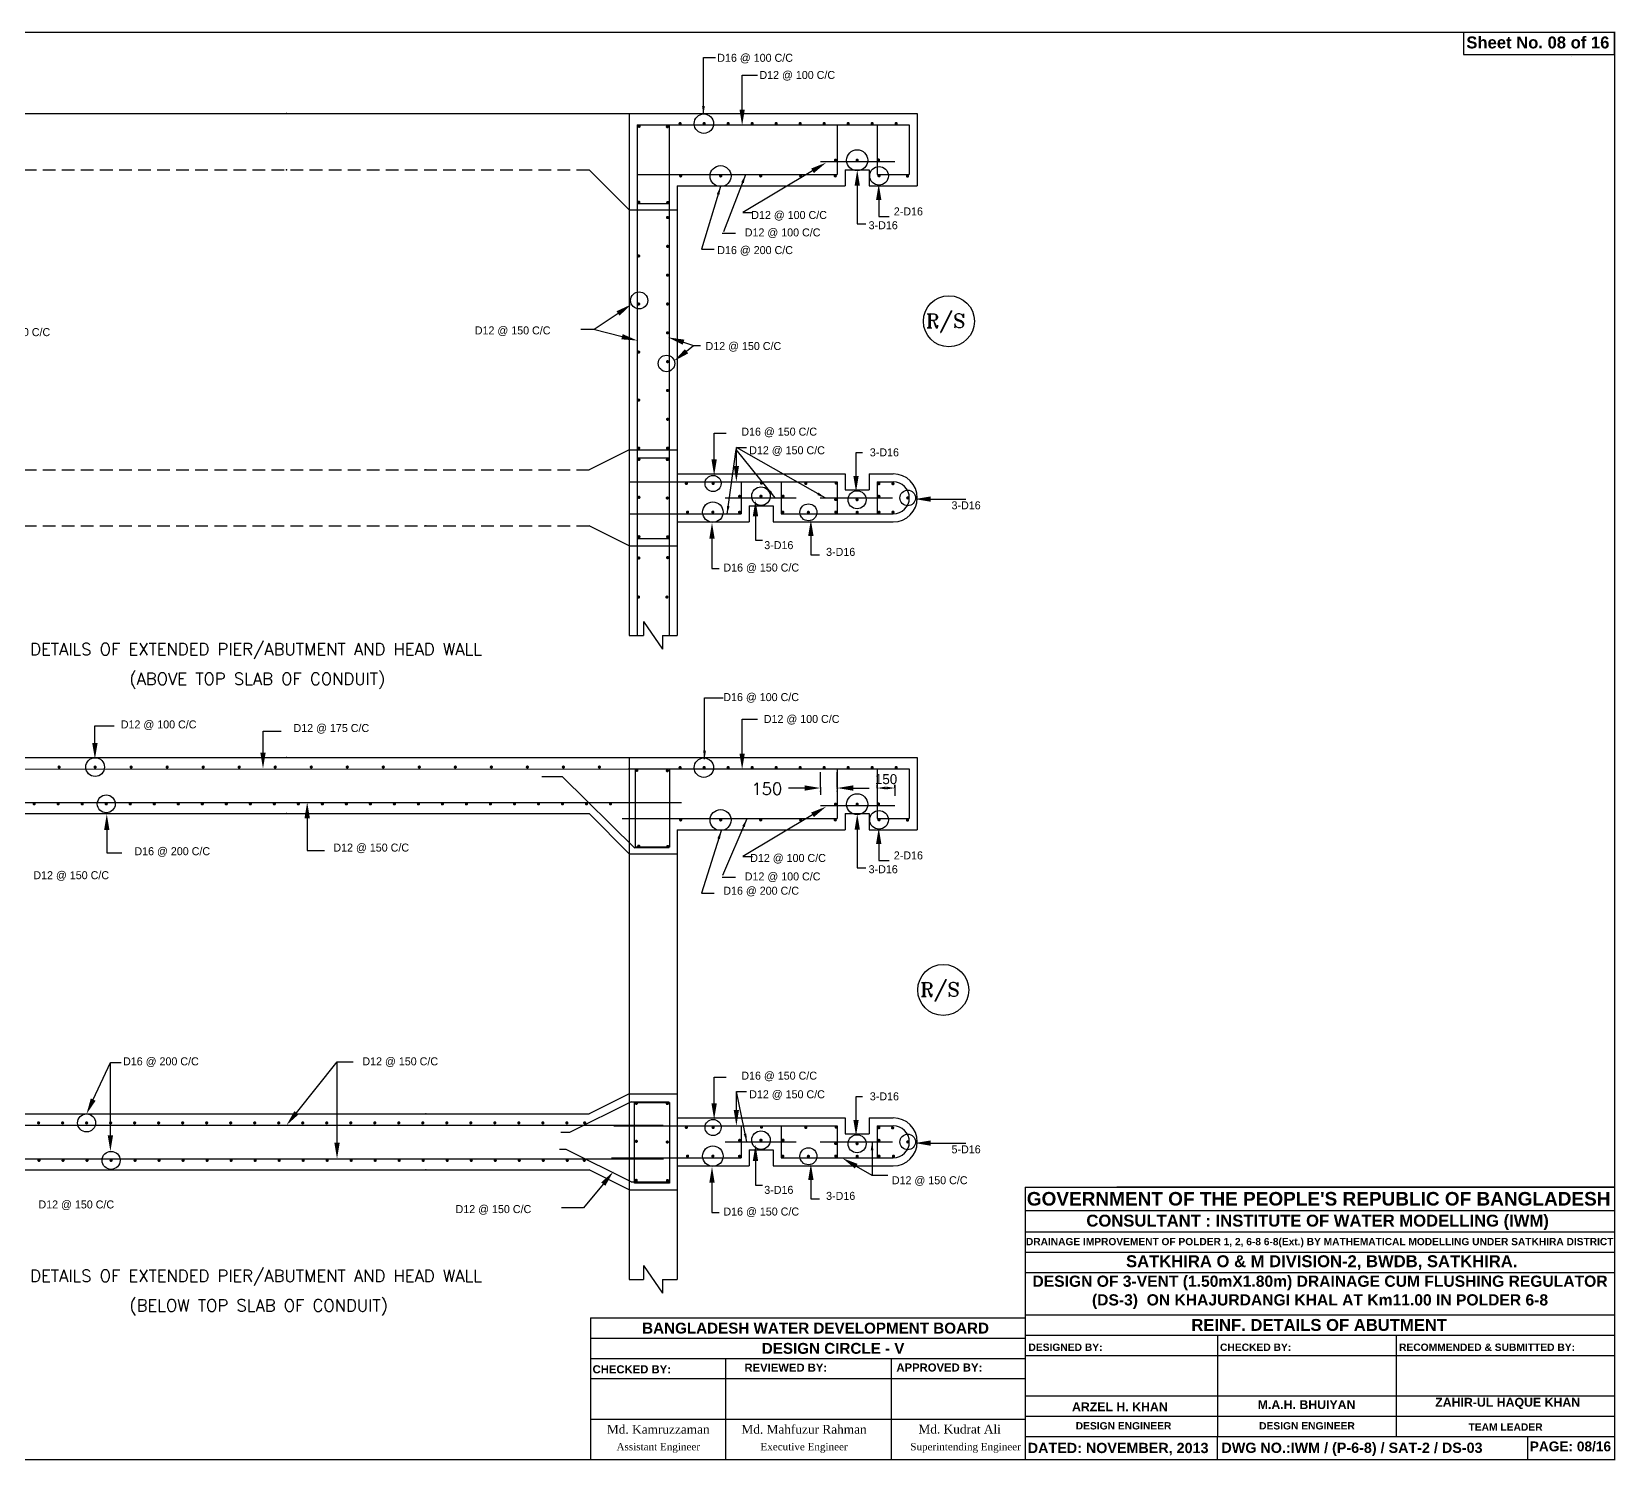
# Model space of a CAD drawing. Extents: x -377620 to 406987, y -326460 to -226264.
# Drawn here: x 161290 to 208774, y -272226 to -229398 of the extents above; entities that cross this region are included whole.
import ezdxf
from ezdxf.enums import TextEntityAlignment as Align

# ---------------------------------------------------------------- set-up
doc = ezdxf.new("R2010")
doc.units = 0
doc.header["$LTSCALE"] = 300
doc.header["$MEASUREMENT"] = 0
doc.linetypes.add('DASHED2', pattern=[9.525, 6.35, -3.175])
doc.layers.get('DEFPOINTS').update_dxf_attribs({"linetype": 'CONTINUOUS'})
doc.layers.add('Left Bank Profile', color=7, linetype='CONTINUOUS', lineweight=25)
doc.layers.add('LINE', color=7, linetype='CONTINUOUS')
doc.styles.add('BIG', font='ROMANT.SHX')
doc.dimstyles.new('3', dxfattribs={"dimtxt": 225, "dimasz": 350, "dimexe": 100, "dimexo": 25, "dimgap": 9, "dimtad": 0, "dimdec": 0, "dimzin": 0, "dimdsep": 46, "dimtxsty": 'Standard', "dimcen": 0, "dimclrd": 5, "dimclre": 6, "dimclrt": 256, "dimadec": 0, "dimazin": 0, "dimtfac": 1, "dimtdec": 0, "dimtofl": 0, "dimtmove": 2, "dimatfit": 3, "dimfxl": 1, "dimtolj": 1, "dimtzin": 0, "dimarcsym": 0})

# ---------------------------------------------------------------- blocks, each defined once
blk = doc.blocks.new('*D239')
at = {"layer": 'DEFPOINTS', "color": 0}
for p in [(186645, -252099), (187170, -252072), (187170, -252095)]:
    blk.add_point(p, dxfattribs=at)
at = {"layer": 'LINE', "color": 7, "lineweight": -2}
for p, q in [((186645, -252074), (186645, -251972)), ((186895, -252072), (186920, -252072)), ((187170, -252070), (187170, -251972))]:
    blk.add_line(p, q, dxfattribs=at)
at = {"layer": 'LINE', "color": 7}
for points in [[(186895, -252030), (186895, -252113), (186645, -252072)], [(186920, -252030), (186920, -252113), (187170, -252072)]]:
    blk.add_solid(points, dxfattribs=at)
at = {"layer": 'LINE', "color": 7, "insert": (186908, -251808), "char_height": 300, "attachment_point": 5}
blk.add_mtext('\\A1;150', dxfattribs=at)

msp = doc.modelspace()

# ---------------------------------------------------------------- linework, layer by layer
at = {"layer": 'LINE', "color": 7}
for p, q in [((182592.6924, -231731.4374), (182592.6924, -230704.2496)), ((182592.6924, -230704.2496), (183055.0424, -230704.2496)), ((158751.8748, -231854.336), (179177.4268, -231854.336)), ((179177.4268, -231854.336), (187845.2721, -231854.336)), ((179205.2721, -231854.336), (179205.2721, -247500.2118)), ((179445.2721, -232190.336), (179445.2721, -247500.2118)), ((179445.2721, -232190.336), (187605.2721, -232190.336)), ((180405.2721, -232190.336), (180405.2721, -247500.2118)), ((185445.2721, -232190.336), (185445.2721, -233678.336)), ((186645.2721, -232190.336), (186645.2721, -233678.336)), ((187605.2721, -232190.336), (187605.2721, -233678.336)), ((187845.2721, -231854.336), (187845.2721, -234014.336)), ((179205.2721, -234734.336), (178005.2721, -233534.336)), ((184702.8697, -233568.0905), (182612.7176, -234820.9078)), ((184945.4039, -233294.336), (187169.8603, -233294.336)), ((185685.2721, -233534.336), (185685.2721, -234014.336)), ((185685.2721, -233534.336), (186405.2721, -233534.336)), ((186405.2721, -233534.336), (186405.2721, -234014.336)), ((179445.2721, -233678.336), (185445.2721, -233678.336)), ((180645.2721, -234014.336), (185685.2721, -234014.336)), ((180645.2721, -234014.336), (180645.2721, -247500.2118)), ((186043.8389, -234015.5443), (186043.8389, -235154.1502)), ((186405.2721, -234014.336), (187845.2721, -234014.336)), ((186645.2721, -233678.336), (187605.2721, -233678.336)), ((179445.2721, -234553.2535), (180405.2721, -234553.2535)), ((186687.1744, -234443.9988), (186687.1744, -234939.923)), ((179205.2721, -234734.336), (180645.2721, -234734.336)), ((182612.7176, -234820.9078), (182898.6444, -234820.9078)), ((186687.1744, -234939.923), (186996.9284, -234939.923)), ((181993.2095, -235439.7867), (182398.2725, -235439.7867)), ((186043.8389, -235154.1502), (186305.9387, -235154.1502)), ((181373.7013, -235915.8473), (181754.937, -235915.8473)), ((178870.7575, -237845.0476), (178159.6864, -238328.6894)), ((178159.6864, -238328.6894), (177758.9326, -238328.6894)), ((178990.5465, -238542.0808), (178136.1128, -238328.6894)), ((180835.6759, -238706.3297), (181136.6857, -238803.1275)), ((180925.4902, -238978.4821), (181136.6857, -238803.1275)), ((181136.6857, -238803.1275), (181348.8496, -238803.1275)), ((181752.7675, -242221.479), (181752.7675, -241434.9841)), ((181752.7675, -241434.9841), (182118.061, -241434.9841)), ((179205.2721, -241934.336), (178005.2721, -242534.336)), ((179205.2721, -241934.336), (180645.2721, -241934.336)), ((182418.8906, -242414.6732), (182418.8906, -241864.3045)), ((182418.8906, -241864.3045), (182719.7205, -241864.3045)), ((186007.3602, -242715.1974), (186007.3602, -242014.5665)), ((186007.3602, -242014.5665), (186200.751, -242014.5665)), ((179445.2721, -242171.5288), (180405.2721, -242171.5288)), ((179205.2721, -242894.336), (185445.2721, -242894.336)), ((180645.2721, -242654.336), (185685.2721, -242654.336)), ((182565.2721, -242894.336), (182565.2721, -243854.336)), ((183765.2721, -242894.336), (183765.2721, -243854.336)), ((185445.2721, -242894.336), (185445.2721, -243854.336)), ((185685.2721, -242654.336), (185685.2721, -243134.336)), ((186405.2721, -242654.336), (187125.2721, -242654.336)), ((186405.2721, -242654.336), (186405.2721, -243134.336)), ((186645.2721, -242894.336), (187125.2721, -242894.336)), ((186645.2721, -242894.336), (186645.2721, -243854.336)), ((182084.9106, -243374.336), (184213.9235, -243374.336)), ((184935.0408, -243374.336), (187098.3924, -243374.336)), ((185685.2721, -243134.336), (186405.2721, -243134.336)), ((188249.3634, -243409.8576), (189295.0003, -243409.8576)), ((179205.2721, -243854.336), (182565.2721, -243854.336)), ((182805.2721, -243614.336), (183525.2721, -243614.336)), ((182805.2721, -243614.336), (182805.2721, -244094.336)), ((182992.0943, -243923.5079), (182992.0943, -244645.6047)), ((183525.2721, -243614.336), (183525.2721, -244094.336)), ((183765.2721, -243854.336), (187125.2721, -243854.336)), ((179205.2721, -244814.336), (178005.2721, -244214.336)), ((180645.2721, -244094.336), (182805.2721, -244094.336)), ((183525.2721, -244094.336), (187125.2721, -244094.336)), ((184653.6263, -244512.372), (184653.6263, -245084.2068)), ((179205.2721, -244814.336), (180645.2721, -244814.336)), ((179445.2721, -244587.1287), (180405.2721, -244587.1287)), ((181688.3039, -244598.2361), (181688.3039, -245492.0611)), ((182992.0943, -244645.6047), (183206.9728, -244645.6047)), ((184653.6263, -245084.2068), (184911.4804, -245084.2068)), ((181688.3039, -245492.0611), (181903.1825, -245492.0611)), ((179632.2637, -247082.055), (179632.2637, -247500.2118)), ((179632.2637, -247082.055), (180201.0757, -247908.5772)), ((179205.2721, -247500.2118), (179632.2637, -247500.2118)), ((180201.0757, -247500.2118), (180201.0757, -247908.5772)), ((180201.0757, -247500.2118), (180645.2721, -247500.2118)), ((163186.1957, -250724.83), (163186.1957, -250204.3124)), ((163186.1957, -250204.3124), (163767.7319, -250204.3124)), ((182592.6924, -250010.2595), (183055.0424, -250010.2595)), ((182592.6924, -251037.4474), (182592.6924, -250010.2595)), ((168226.1777, -251015.3029), (168226.1777, -250365.6862)), ((168226.1777, -250365.6862), (168775.4064, -250365.6862)), ((158751.8748, -251160.3459), (179177.4268, -251160.3459)), ((179177.4268, -251160.3459), (187845.2721, -251160.3459)), ((179205.2721, -251160.3459), (179205.2721, -266806.2218)), ((187845.2721, -251160.3459), (187845.2721, -253320.3459)), ((157800.7739, -251502.1876), (179177.4268, -251496.3459)), ((179177.4268, -251496.3459), (179445.2721, -251496.3459)), ((179445.2721, -251496.3459), (187605.2721, -251496.3459)), ((184945.4039, -252046.0186), (184945.4039, -251591.7067)), ((185445.2721, -251496.3459), (185445.2721, -252984.3459)), ((185445.2721, -252046.0186), (185445.2721, -251591.7067)), ((186645.2721, -251496.3459), (186645.2721, -252984.3459)), ((187605.2721, -251496.3459), (187605.2721, -252984.3459)), ((177210.5783, -251739.5646), (176581.9563, -251739.5646)), ((179374.9777, -253870.6403), (177210.5783, -251739.5646)), ((184465.4039, -252071.7067), (183985.4039, -252071.7067)), ((184945.4039, -252046.0186), (184945.4039, -252274.9353)), ((185925.2721, -252071.7067), (186405.2721, -252071.7067)), ((187169.8603, -251975.2848), (187169.8603, -252300.879)), ((157030.1697, -252504.3459), (180777.7739, -252504.3459)), ((184945.4039, -252600.3459), (187169.8603, -252600.3459)), ((159909.2721, -252840.3459), (178005.2721, -252840.3459)), ((169550.7881, -252975.8204), (169550.7881, -253948.1846)), ((179205.2721, -254040.3459), (178005.2721, -252840.3459)), ((178990.7739, -252984.3459), (185445.2721, -252984.3459)), ((184702.8697, -252874.1004), (182612.7176, -254126.9177)), ((185685.2721, -252840.3459), (186405.2721, -252840.3459)), ((185685.2721, -252840.3459), (185685.2721, -253320.3459)), ((186405.2721, -252840.3459), (186405.2721, -253320.3459)), ((186645.2721, -252984.3459), (187605.2721, -252984.3459)), ((163541.579, -253330.8428), (163541.579, -254012.7341)), ((180645.2721, -253320.3459), (180645.2721, -266806.2218)), ((180645.2721, -253320.3459), (185685.2721, -253320.3459)), ((186043.8389, -253321.5542), (186043.8389, -254460.1602)), ((186405.2721, -253320.3459), (187845.2721, -253320.3459)), ((163541.579, -254012.7341), (163993.8851, -254012.7341)), ((169550.7881, -253948.1846), (170067.7095, -253948.1846)), ((179363.6008, -253859.2634), (180405.2721, -253859.2634)), ((186687.1744, -253750.0087), (186687.1744, -254245.9329)), ((179205.2721, -254040.3459), (180645.2721, -254040.3459)), ((182612.7176, -254126.9177), (182898.6444, -254126.9177)), ((186043.8389, -254460.1602), (186305.9387, -254460.1602)), ((186687.1744, -254245.9329), (186996.9284, -254245.9329)), ((181993.2095, -254745.7966), (182398.2725, -254745.7966)), ((181373.7013, -255221.8573), (181754.937, -255221.8573)), ((163134.8012, -261412.4524), (163650.782, -260301.5546)), ((163650.782, -262481.0723), (163650.782, -260301.5546)), ((163650.782, -260301.5546), (163972.7251, -260301.5546)), ((169228.2613, -261807.1679), (170445.9887, -260278.4807)), ((170445.9887, -262708.3117), (170445.9887, -260278.4807)), ((170445.9887, -260278.4807), (170835.2555, -260278.4807)), ((170445.9887, -260278.4807), (170925.9887, -260278.4807)), ((181752.7675, -261527.489), (181752.7675, -260740.994)), ((181752.7675, -260740.994), (182118.061, -260740.994)), ((179261.9284, -261480.3459), (177418.3876, -262402.1163)), ((179205.2721, -261240.3459), (178005.2721, -261840.3459)), ((179205.2721, -261240.3459), (180645.2721, -261240.3459)), ((179261.9284, -261480.3459), (180405.2721, -261480.3459)), ((182418.8906, -261720.6831), (182418.8906, -261170.3144)), ((182418.8906, -261170.3144), (182719.7205, -261170.3144)), ((186007.3602, -262021.2074), (186007.3602, -261320.5764)), ((186007.3602, -261320.5764), (186200.751, -261320.5764)), ((159909.2721, -261840.3459), (178005.2721, -261840.3459)), ((180645.2721, -261960.3459), (185685.2721, -261960.3459)), ((185685.2721, -261960.3459), (185685.2721, -262440.3459)), ((186405.2721, -261960.3459), (186405.2721, -262440.3459)), ((186405.2721, -261960.3459), (187125.2721, -261960.3459)), ((157185.0379, -262176.3459), (180226.628, -262176.3459)), ((177418.3876, -262402.1163), (177157.4851, -262402.1163)), ((178741.4795, -262200.3459), (185445.2721, -262200.3459)), ((182565.2721, -262200.3459), (182565.2721, -263160.3459)), ((183765.2721, -262200.3459), (183765.2721, -263160.3459)), ((185445.2721, -262200.3459), (185445.2721, -263160.3459)), ((185685.2721, -262440.3459), (186405.2721, -262440.3459)), ((186645.2721, -262200.3459), (186645.2721, -263160.3459)), ((186645.2721, -262200.3459), (187125.2721, -262200.3459)), ((177315.1478, -262906.9556), (177115.599, -262906.9556)), ((179261.9284, -263880.3459), (177315.1478, -262906.9556)), ((182084.9106, -262680.3459), (184213.9235, -262680.3459)), ((182805.2721, -262920.3459), (182805.2721, -263400.3459)), ((182805.2721, -262920.3459), (183525.2721, -262920.3459)), ((183525.2721, -262920.3459), (183525.2721, -263400.3459)), ((184935.0408, -262680.3459), (187098.3924, -262680.3459)), ((188249.3634, -262715.8676), (189295.0003, -262715.8676)), ((157197.2192, -263184.3459), (180232.8432, -263184.3459)), ((159909.2721, -263520.3459), (178005.2721, -263520.3459)), ((179205.2721, -264120.3459), (178005.2721, -263520.3459)), ((178671.5218, -263160.3459), (182565.2721, -263160.3459)), ((180645.2721, -263400.3459), (182805.2721, -263400.3459)), ((182992.1463, -263252.205), (182992.1463, -263974.3018)), ((183525.2721, -263400.3459), (187125.2721, -263400.3459)), ((183765.2721, -263160.3459), (187125.2721, -263160.3459)), ((186013.4455, -263408.9564), (186480.0928, -263681.8383)), ((178428.6417, -263945.9294), (177835.0697, -264659.5395)), ((179261.9284, -263880.3459), (180405.2721, -263880.3459)), ((181688.3039, -263904.246), (181688.3039, -264798.0711)), ((182992.1463, -263974.3018), (183207.0248, -263974.3018)), ((184653.6263, -263818.3819), (184653.6263, -264390.2167)), ((186480.0928, -263681.8383), (186960.0928, -263681.8383)), ((186480.0928, -263681.8383), (186931.3376, -263681.8383)), ((179205.2721, -264120.3459), (180645.2721, -264120.3459)), ((184653.6263, -264390.2167), (184911.4804, -264390.2167)), ((208752.2, -264037.8736), (208752.2, -272204.82)), ((177835.0697, -264659.5395), (177174.0219, -264659.5395)), ((181688.3039, -264798.0711), (181903.1825, -264798.0711)), ((179205.2721, -266806.2218), (179632.2637, -266806.2218)), ((179632.2637, -266388.0649), (180201.0757, -267214.5872)), ((179632.2637, -266388.0649), (179632.2637, -266806.2218)), ((180201.0757, -266806.2218), (180645.2721, -266806.2218)), ((180201.0757, -266806.2218), (180201.0757, -267214.5872)), ((177959.2285, -272204.82), (208752.2, -272204.82))]:
    msp.add_line(p, q, dxfattribs=at)
at = {"layer": 'LINE', "color": 7, "linetype": 'DASHED2', "ltscale": 0.2}
for p, q in [((159909.2721, -233534.336), (178005.2721, -233534.336)), ((159909.2721, -242534.336), (178005.2721, -242534.336)), ((159909.2721, -244214.336), (178005.2721, -244214.336))]:
    msp.add_line(p, q, dxfattribs=at)
at = {"layer": 'LINE', "color": 7, "lineweight": 40, "const_width": 42.8247}
msp.add_lwpolyline([(148247, -272204.82), (208752.2, -272204.82), (208752.2, -229419), (148247, -229419)], close=True, dxfattribs=at)
at = {"layer": 'LINE'}
msp.add_lwpolyline([(208752.2, -229419), (204218.2, -229419), (204218.2, -230084), (208752.2, -230084)], close=True, dxfattribs=at)
at = {"layer": 'LINE', "color": 7, "const_width": 48}
for points in [[(179479.9462, -232234.9249, 1), (179527.9462, -232234.9249, 1)], [(180707.4015, -232152.0937, 1), (180755.4015, -232152.0937, 1)], [(181427.4015, -232152.0937, 1), (181475.4015, -232152.0937, 1)], [(182147.4015, -232152.0937, 1), (182195.4015, -232152.0937, 1)], [(182867.4015, -232152.0937, 1), (182915.4015, -232152.0937, 1)], [(183587.4015, -232152.0937, 1), (183635.4015, -232152.0937, 1)], [(184307.4015, -232152.0937, 1), (184355.4015, -232152.0937, 1)], [(185027.4015, -232152.0937, 1), (185075.4015, -232152.0937, 1)], [(185747.4015, -232152.0937, 1), (185795.4015, -232152.0937, 1)], [(186467.4015, -232152.0937, 1), (186515.4015, -232152.0937, 1)], [(187187.4015, -232152.0937, 1), (187235.4015, -232152.0937, 1)], [(180325.9106, -232246.3451, 1), (180373.9106, -232246.3451, 1)], [(185368.7454, -233251.6035, 1), (185416.7454, -233251.6035, 1)], [(186016.8696, -233251.6035, 1), (186064.8696, -233251.6035, 1)], [(186656.7899, -233243.4078, 1), (186704.7899, -233243.4078, 1)], [(180725.1548, -233721.6513, 1), (180773.1548, -233721.6513, 1)], [(181925.1548, -233721.6513, 1), (181973.1548, -233721.6513, 1)], [(183125.1548, -233721.6513, 1), (183173.1548, -233721.6513, 1)], [(184325.1548, -233721.6513, 1), (184373.1548, -233721.6513, 1)], [(185360.6611, -233721.6513, 1), (185408.6611, -233721.6513, 1)], [(186673.1982, -233718.7627, 1), (186721.1982, -233718.7627, 1)], [(187526.425, -233726.9584, 1), (187574.425, -233726.9584, 1)], [(179468.5142, -234507.5721, 1), (179516.5142, -234507.5721, 1)], [(180337.3426, -234518.9925, 1), (180385.3426, -234518.9925, 1)], [(180332.2919, -234969.9229, 1), (180380.2919, -234969.9229, 1)], [(180332.2919, -235833.9229, 1), (180380.2919, -235833.9229, 1)], [(179467.2943, -236121.9229, 1), (179515.2943, -236121.9229, 1)], [(180332.2919, -236697.9229, 1), (180380.2919, -236697.9229, 1)], [(179467.2943, -237561.9229, 1), (179515.2943, -237561.9229, 1)], [(180332.2919, -237561.9229, 1), (180380.2919, -237561.9229, 1)], [(180332.2919, -238425.9229, 1), (180380.2919, -238425.9229, 1)], [(179467.2943, -239001.9229, 1), (179515.2943, -239001.9229, 1)], [(180332.2919, -239289.9229, 1), (180380.2919, -239289.9229, 1)], [(180332.2919, -240153.9229, 1), (180380.2919, -240153.9229, 1)], [(179467.2943, -240441.9229, 1), (179515.2943, -240441.9229, 1)], [(180332.2919, -241017.9229, 1), (180380.2919, -241017.9229, 1)], [(179467.2943, -241881.9229, 1), (179515.2943, -241881.9229, 1)], [(180332.2919, -241881.9229, 1), (180380.2919, -241881.9229, 1)], [(179475.0372, -242218.7236, 1), (179523.0372, -242218.7236, 1)], [(180325.0363, -242222.5432, 1), (180373.0363, -242222.5432, 1)], [(180896.0672, -242941.1267, 1), (180944.0672, -242941.1267, 1)], [(181697.1069, -242941.1267, 1), (181745.1069, -242941.1267, 1)], [(183150.8461, -242931.2473, 1), (183198.8461, -242931.2473, 1)], [(184476.023, -242941.1267, 1), (184524.023, -242941.1267, 1)], [(185385.8461, -242931.2473, 1), (185433.8461, -242931.2473, 1)], [(186667.9526, -242946.9673, 1), (186715.9526, -242946.9673, 1)], [(187091.0955, -242949.2832, 1), (187139.0955, -242949.2832, 1)], [(179475.0372, -243357.0576, 1), (179523.0372, -243357.0576, 1)], [(180325.0363, -243378.5547, 1), (180373.0363, -243378.5547, 1)], [(182491.7659, -243328.152, 1), (182539.7659, -243328.152, 1)], [(183132.3361, -243322.7288, 1), (183180.3361, -243322.7288, 1)], [(183794.6208, -243322.7288, 1), (183842.6208, -243322.7288, 1)], [(185373.7753, -243424.1324, 1), (185421.7753, -243424.1324, 1)], [(186013.6765, -243429.4595, 1), (186061.6765, -243429.4595, 1)], [(186669.5749, -243328.2447, 1), (186717.5749, -243328.2447, 1)], [(187534.0874, -243374.6786, 1), (187582.0874, -243374.6786, 1)], [(180931.5527, -243800.2414, 1), (180979.5527, -243800.2414, 1)], [(181690.9021, -243800.2414, 1), (181738.9021, -243800.2414, 1)], [(182490.5199, -243805.9882, 1), (182538.5199, -243805.9882, 1)], [(183787.0143, -243800.2574, 1), (183835.0143, -243800.2574, 1)], [(184554.5402, -243806.2947, 1), (184602.5402, -243806.2947, 1)], [(185376.4578, -243800.2574, 1), (185424.4578, -243800.2574, 1)], [(186017.0698, -243806.2947, 1), (186065.0698, -243806.2947, 1)], [(186672.874, -243802.3898, 1), (186720.874, -243802.3898, 1)], [(187091.0955, -243800.5669, 1), (187139.0955, -243800.5669, 1)], [(179475.0372, -244538.7233, 1), (179523.0372, -244538.7233, 1)], [(180335.7958, -244540.1093, 1), (180383.7958, -244540.1093, 1)], [(179472.8855, -245175.4441, 1), (179520.8855, -245175.4441, 1)], [(180333.6441, -245164.6955, 1), (180381.6441, -245164.6955, 1)], [(179462.1259, -246347.0365, 1), (179510.1259, -246347.0365, 1)], [(180312.1251, -246347.0365, 1), (180360.1251, -246347.0365, 1)], [(162088.7457, -251443.7224, 1), (162136.7457, -251443.7224, 1)], [(163168.7457, -251443.7224, 1), (163216.7457, -251443.7224, 1)], [(164248.7457, -251443.7224, 1), (164296.7457, -251443.7224, 1)], [(165328.7457, -251443.7224, 1), (165376.7457, -251443.7224, 1)], [(166408.7457, -251443.7224, 1), (166456.7457, -251443.7224, 1)], [(167488.7457, -251443.7224, 1), (167536.7457, -251443.7224, 1)], [(168568.7457, -251443.7224, 1), (168616.7457, -251443.7224, 1)], [(169648.7457, -251443.7224, 1), (169696.7457, -251443.7224, 1)], [(170728.7457, -251443.7224, 1), (170776.7457, -251443.7224, 1)], [(171808.7457, -251443.7224, 1), (171856.7457, -251443.7224, 1)], [(172888.7457, -251443.7224, 1), (172936.7457, -251443.7224, 1)], [(173968.7457, -251443.7224, 1), (174016.7457, -251443.7224, 1)], [(175048.7457, -251443.7224, 1), (175096.7457, -251443.7224, 1)], [(176128.7457, -251443.7224, 1), (176176.7457, -251443.7224, 1)], [(177208.7457, -251443.7224, 1), (177256.7457, -251443.7224, 1)], [(178288.7457, -251443.7224, 1), (178336.7457, -251443.7224, 1)], [(179412.3888, -251540.9348, 1), (179460.3888, -251540.9348, 1)], [(180325.9106, -251552.355, 1), (180373.9106, -251552.355, 1)], [(180707.4015, -251458.1036, 1), (180755.4015, -251458.1036, 1)], [(181427.4015, -251458.1036, 1), (181475.4015, -251458.1036, 1)], [(182147.4015, -251458.1036, 1), (182195.4015, -251458.1036, 1)], [(182867.4015, -251458.1036, 1), (182915.4015, -251458.1036, 1)], [(183587.4015, -251458.1036, 1), (183635.4015, -251458.1036, 1)], [(184307.4015, -251458.1036, 1), (184355.4015, -251458.1036, 1)], [(185027.4015, -251458.1036, 1), (185075.4015, -251458.1036, 1)], [(185747.4015, -251458.1036, 1), (185795.4015, -251458.1036, 1)], [(186467.4015, -251458.1036, 1), (186515.4015, -251458.1036, 1)], [(187187.4015, -251458.1036, 1), (187235.4015, -251458.1036, 1)], [(161341.9335, -252547.1433, 1), (161389.9335, -252547.1433, 1)], [(162061.9335, -252547.1433, 1), (162109.9335, -252547.1433, 1)], [(162781.9335, -252547.1433, 1), (162829.9335, -252547.1433, 1)], [(163501.9335, -252547.1433, 1), (163549.9335, -252547.1433, 1)], [(164221.9335, -252547.1433, 1), (164269.9335, -252547.1433, 1)], [(164941.9335, -252547.1433, 1), (164989.9335, -252547.1433, 1)], [(165661.9335, -252547.1433, 1), (165709.9335, -252547.1433, 1)], [(166381.9335, -252547.1433, 1), (166429.9335, -252547.1433, 1)], [(167101.9335, -252547.1433, 1), (167149.9335, -252547.1433, 1)], [(167821.9335, -252547.1433, 1), (167869.9335, -252547.1433, 1)], [(168541.9335, -252547.1433, 1), (168589.9335, -252547.1433, 1)], [(169261.9335, -252547.1433, 1), (169309.9335, -252547.1433, 1)], [(169981.9335, -252547.1433, 1), (170029.9335, -252547.1433, 1)], [(170701.9335, -252547.1433, 1), (170749.9335, -252547.1433, 1)], [(171421.9335, -252547.1433, 1), (171469.9335, -252547.1433, 1)], [(172141.9335, -252547.1433, 1), (172189.9335, -252547.1433, 1)], [(172861.9335, -252547.1433, 1), (172909.9335, -252547.1433, 1)], [(173581.9335, -252547.1433, 1), (173629.9335, -252547.1433, 1)], [(174301.9335, -252547.1433, 1), (174349.9335, -252547.1433, 1)], [(175021.9335, -252547.1433, 1), (175069.9335, -252547.1433, 1)], [(175741.9335, -252547.1433, 1), (175789.9335, -252547.1433, 1)], [(176461.9335, -252547.1433, 1), (176509.9335, -252547.1433, 1)], [(177181.9335, -252547.1433, 1), (177229.9335, -252547.1433, 1)], [(177901.9335, -252547.1433, 1), (177949.9335, -252547.1433, 1)], [(178621.9335, -252547.1433, 1), (178669.9335, -252547.1433, 1)], [(185368.7454, -252557.6135, 1), (185416.7454, -252557.6135, 1)], [(186016.8696, -252557.6135, 1), (186064.8696, -252557.6135, 1)], [(186656.7899, -252549.4177, 1), (186704.7899, -252549.4177, 1)], [(180725.1548, -253027.6612, 1), (180773.1548, -253027.6612, 1)], [(181925.1548, -253027.6612, 1), (181973.1548, -253027.6612, 1)], [(183125.1548, -253027.6612, 1), (183173.1548, -253027.6612, 1)], [(184325.1548, -253027.6612, 1), (184373.1548, -253027.6612, 1)], [(185360.6611, -253027.6612, 1), (185408.6611, -253027.6612, 1)], [(186673.1982, -253024.7726, 1), (186721.1982, -253024.7726, 1)], [(187526.425, -253032.9683, 1), (187574.425, -253032.9683, 1)], [(179468.5142, -253813.582, 1), (179516.5142, -253813.582, 1)], [(180337.3426, -253825.0025, 1), (180385.3426, -253825.0025, 1)], [(179396.0372, -261524.7335, 1), (179444.0372, -261524.7335, 1)], [(180325.0363, -261528.5532, 1), (180373.0363, -261528.5532, 1)], [(161473.4127, -262111.1952, 1), (161521.4127, -262111.1952, 1)], [(162193.4127, -262111.1952, 1), (162241.4127, -262111.1952, 1)], [(162913.4127, -262111.1952, 1), (162961.4127, -262111.1952, 1)], [(163633.4127, -262111.1952, 1), (163681.4127, -262111.1952, 1)], [(164353.4127, -262111.1952, 1), (164401.4127, -262111.1952, 1)], [(165073.4127, -262111.1952, 1), (165121.4127, -262111.1952, 1)], [(165793.4127, -262111.1952, 1), (165841.4127, -262111.1952, 1)], [(166513.4127, -262111.1952, 1), (166561.4127, -262111.1952, 1)], [(167233.4127, -262111.1952, 1), (167281.4127, -262111.1952, 1)], [(167953.4127, -262111.1952, 1), (168001.4127, -262111.1952, 1)], [(168673.4127, -262111.1952, 1), (168721.4127, -262111.1952, 1)], [(169393.4127, -262111.1952, 1), (169441.4127, -262111.1952, 1)], [(170113.4127, -262111.1952, 1), (170161.4127, -262111.1952, 1)], [(170833.4127, -262111.1952, 1), (170881.4127, -262111.1952, 1)], [(171553.4127, -262111.1952, 1), (171601.4127, -262111.1952, 1)], [(172273.4127, -262111.1952, 1), (172321.4127, -262111.1952, 1)], [(172993.4127, -262111.1952, 1), (173041.4127, -262111.1952, 1)], [(173713.4127, -262111.1952, 1), (173761.4127, -262111.1952, 1)], [(174433.4127, -262111.1952, 1), (174481.4127, -262111.1952, 1)], [(175153.4127, -262111.1952, 1), (175201.4127, -262111.1952, 1)], [(175873.4127, -262111.1952, 1), (175921.4127, -262111.1952, 1)], [(176593.4127, -262111.1952, 1), (176641.4127, -262111.1952, 1)], [(177313.4127, -262111.1952, 1), (177361.4127, -262111.1952, 1)], [(177847.0815, -262111.1952, 1), (177895.0815, -262111.1952, 1)], [(180896.0672, -262247.1366, 1), (180944.0672, -262247.1366, 1)], [(181697.1069, -262247.1366, 1), (181745.1069, -262247.1366, 1)], [(183132.3361, -262628.7388, 1), (183180.3361, -262628.7388, 1)], [(183150.8461, -262237.2573, 1), (183198.8461, -262237.2573, 1)], [(183794.6208, -262628.7388, 1), (183842.6208, -262628.7388, 1)], [(184476.023, -262247.1366, 1), (184524.023, -262247.1366, 1)], [(185385.8461, -262237.2573, 1), (185433.8461, -262237.2573, 1)], [(186667.9526, -262252.9773, 1), (186715.9526, -262252.9773, 1)], [(187080.4769, -262260.7138, 1), (187128.4769, -262260.7138, 1)], [(179396.0372, -262663.0675, 1), (179444.0372, -262663.0675, 1)], [(180325.0363, -262684.5647, 1), (180373.0363, -262684.5647, 1)], [(180931.5527, -263106.2513, 1), (180979.5527, -263106.2513, 1)], [(181690.9021, -263106.2513, 1), (181738.9021, -263106.2513, 1)], [(182491.7659, -262634.1619, 1), (182539.7659, -262634.1619, 1)], [(183787.0143, -263106.2673, 1), (183835.0143, -263106.2673, 1)], [(185373.7753, -262730.1423, 1), (185421.7753, -262730.1423, 1)], [(185376.4578, -263106.2673, 1), (185424.4578, -263106.2673, 1)], [(186013.6765, -262735.4694, 1), (186061.6765, -262735.4694, 1)], [(186669.5749, -262634.2547, 1), (186717.5749, -262634.2547, 1)], [(187534.0874, -262680.6886, 1), (187582.0874, -262680.6886, 1)], [(161485.8999, -263233.9039, 1), (161533.8999, -263233.9039, 1)], [(162205.8999, -263233.9039, 1), (162253.8999, -263233.9039, 1)], [(162925.8999, -263233.9039, 1), (162973.8999, -263233.9039, 1)], [(163645.8999, -263233.9039, 1), (163693.8999, -263233.9039, 1)], [(164365.8999, -263233.9039, 1), (164413.8999, -263233.9039, 1)], [(165085.8999, -263233.9039, 1), (165133.8999, -263233.9039, 1)], [(165805.8999, -263233.9039, 1), (165853.8999, -263233.9039, 1)], [(166525.8999, -263233.9039, 1), (166573.8999, -263233.9039, 1)], [(167245.8999, -263233.9039, 1), (167293.8999, -263233.9039, 1)], [(167965.8999, -263233.9039, 1), (168013.8999, -263233.9039, 1)], [(168685.8999, -263233.9039, 1), (168733.8999, -263233.9039, 1)], [(169405.8999, -263233.9039, 1), (169453.8999, -263233.9039, 1)], [(170125.8999, -263233.9039, 1), (170173.8999, -263233.9039, 1)], [(170845.8999, -263233.9039, 1), (170893.8999, -263233.9039, 1)], [(171565.8999, -263233.9039, 1), (171613.8999, -263233.9039, 1)], [(172285.8999, -263233.9039, 1), (172333.8999, -263233.9039, 1)], [(173005.8999, -263233.9039, 1), (173053.8999, -263233.9039, 1)], [(173725.8999, -263233.9039, 1), (173773.8999, -263233.9039, 1)], [(174445.8999, -263233.9039, 1), (174493.8999, -263233.9039, 1)], [(175165.8999, -263233.9039, 1), (175213.8999, -263233.9039, 1)], [(175885.8999, -263233.9039, 1), (175933.8999, -263233.9039, 1)], [(176605.8999, -263233.9039, 1), (176653.8999, -263233.9039, 1)], [(177325.8999, -263233.9039, 1), (177373.8999, -263233.9039, 1)], [(177835.6803, -263233.9039, 1), (177883.6803, -263233.9039, 1)], [(182490.5199, -263111.9981, 1), (182538.5199, -263111.9981, 1)], [(184554.5402, -263112.3046, 1), (184602.5402, -263112.3046, 1)], [(186017.0698, -263112.3046, 1), (186065.0698, -263112.3046, 1)], [(186672.874, -263108.3997, 1), (186720.874, -263108.3997, 1)], [(187105.206, -263110.6272, 1), (187153.206, -263110.6272, 1)], [(179391.7831, -263832.234, 1), (179439.7831, -263832.234, 1)], [(180331.5417, -263837.62, 1), (180379.5417, -263837.62, 1)]]:
    msp.add_lwpolyline(points, format="xyb", close=True, dxfattribs=at)
at = {"layer": 'LINE', "color": 7}
for points in [[(179398.86, -251496.3648), (180415.0547, -251496.3648), (180415.0547, -253847.6993), (179398.86, -253847.6993)], [(179362.3345, -261494.433), (180414.8221, -261494.433), (180414.8221, -263918.1164), (179362.3345, -263918.1164)]]:
    msp.add_lwpolyline(points, close=True, dxfattribs=at)
for points in [[(191079.8003, -264037.8736), (208752.2, -264037.8736)], [(191079.8003, -264037.8736), (191079.8003, -272204.82)], [(208752.2, -264037.8736), (193828.2355, -264037.8736)], [(208752.2, -264037.8736), (193828.2355, -264037.8736)], [(191079.8003, -264734.9081), (208752.2, -264734.9081)], [(191079.8003, -265377.2417), (208752.2, -265377.2417)], [(191079.8003, -265984.1865), (208752.2, -265984.1865)], [(191079.8003, -266599.4297), (208752.2, -266599.4297)], [(178049.3253, -267956.2065), (191079.8003, -267956.2065)], [(178049.3253, -267956.2065), (178049.3253, -272204.82)], [(191079.8003, -267868.7905), (208752.2, -267868.7905)], [(178049.3253, -268563.1513), (191079.8003, -268563.1513)], [(191079.8003, -268475.7353), (208752.2, -268475.7353)], [(196842.7921, -268475.7353), (196842.7921, -271510.4592)], [(202206.7921, -268475.7353), (202206.7921, -271510.4592)], [(178049.3253, -269170.0961), (191079.8003, -269170.0961)], [(182089.8552, -269179.0961), (182089.8552, -272213.82)], [(187066.7832, -272204.82), (187066.7832, -269170.0961)], [(191079.8003, -269082.6801), (208752.2, -269082.6801)], [(178049.3253, -269777.0409), (191079.8003, -269777.0409)], [(191079.8003, -270296.5697), (208752.2, -270296.5697)], [(178049.3253, -270990.9304), (191079.8003, -270990.9304)], [(191079.8003, -270903.5145), (208752.2, -270903.5145)], [(191079.8003, -271510.4592), (208752.2, -271510.4592)], [(196842.7921, -272204.82), (196842.7921, -271510.4592)], [(206147.745, -272204.82), (206147.745, -271510.4592)]]:
    msp.add_lwpolyline(points, dxfattribs=at)
for centre, radius in [((181445.183, -232154.9685), 290.7515), ((186040.8696, -233251.6035), 316.0754), ((181945.5549, -233725.9685), 313.391), ((186697.1982, -233718.7627), 278.8451), ((179505.4281, -237453.8333), 257.2735), ((188791.3249, -238078.3153), 764.2117), ((180324.0993, -239344.7216), 246.8165), ((181721.1069, -242941.1267), 242.1526), ((183156.3361, -243322.7288), 277.4216), ((181714.9021, -243800.2414), 306.8428), ((184578.5402, -243806.2947), 254.2215), ((186037.6765, -243429.4595), 270.52), ((187558.0874, -243374.6786), 233.5661), ((163192.7457, -251443.7224), 280.3941), ((181445.183, -251460.9784), 290.7515), ((163525.9335, -252547.1433), 268.1285), ((186040.8696, -252557.6135), 316.0754), ((181945.5549, -253031.9784), 313.391), ((186697.1982, -253024.7726), 278.8451), ((188622.4105, -258124.3763), 764.2117), ((162937.4127, -262111.1952), 270.4823), ((181721.1069, -262247.1366), 242.1526), ((183156.3361, -262628.7388), 277.4216), ((186037.6765, -262735.4694), 270.52), ((187558.0874, -262680.6886), 233.5661), ((163669.8999, -263233.9039), 270.1197), ((181714.9021, -263106.2513), 306.8428), ((184578.5402, -263112.3046), 254.2215)]:
    msp.add_circle(centre, radius, dxfattribs=at)
for centre, radius, start, end in [((206490.7206, -229570.2861), 1138.7484, 329.0412438, 329.07629497), ((187125.2721, -243374.336), 720, 270, 90), ((187125.2721, -243374.336), 480, 270, 90), ((187125.2721, -262680.3459), 720, 270, 90), ((187125.2721, -262680.3459), 480, 270, 90)]:
    msp.add_arc(centre, radius, start, end, dxfattribs=at)
for p in [(168927.143, -231854.336), (168927.143, -233534.336), (173107.8672, -242534.336), (173107.8672, -244214.336), (168927.143, -251160.3459), (185445.2721, -252071.7067), (184945.4039, -252166.0186), (185445.2721, -252166.0186), (168927.143, -252840.3459), (173107.8672, -261840.3459), (173107.8672, -263520.3459)]:
    msp.add_point(p, dxfattribs=at)
for points in [[(182672.6924, -231731.4374), (182512.6924, -231731.4374), (182592.6924, -232211.4374)], [(184661.7408, -233499.4726), (184743.9986, -233636.7084), (185114.577, -233321.317)], [(185963.8389, -234015.5443), (186123.8389, -234015.5443), (186043.8389, -233535.5443)], [(186607.1744, -234443.9988), (186767.1744, -234443.9988), (186687.1744, -233963.9988)], [(178825.7655, -237778.8984), (178915.7495, -237911.1968), (179267.6528, -237575.0955)], [(179009.9308, -238464.4648), (178971.1622, -238619.6969), (179456.2428, -238658.3866)], [(180811.8154, -238782.6886), (180859.5365, -238629.9708), (180377.5228, -238563.1667)], [(180974.7638, -239041.5069), (180876.2166, -238915.4574), (180547.342, -239274.1236)], [(181832.7675, -242221.479), (181672.7675, -242221.479), (181752.7675, -242701.479)], [(182498.8906, -242414.6732), (182338.8906, -242414.6732), (182418.8906, -242894.6732)], [(186087.3602, -242715.1974), (185927.3602, -242715.1974), (186007.3602, -243195.1974)], [(182912.0943, -243923.5079), (183072.0943, -243923.5079), (182992.0943, -243443.5079)], [(188249.3634, -243489.8576), (188249.3634, -243329.8576), (187769.3634, -243409.8576)], [(184573.6263, -244512.372), (184733.6263, -244512.372), (184653.6263, -244032.372)], [(181608.3039, -244598.2361), (181768.3039, -244598.2361), (181688.3039, -244118.2361)], [(163266.1957, -250724.83), (163106.1957, -250724.83), (163186.1957, -251204.83)], [(168306.1777, -251015.3029), (168146.1777, -251015.3029), (168226.1777, -251495.3029)], [(182672.6924, -251037.4474), (182512.6924, -251037.4474), (182592.6924, -251517.4474)], [(184465.4039, -251991.7067), (184465.4039, -252151.7067), (184945.4039, -252071.7067)], [(185925.2721, -251991.7067), (185925.2721, -252151.7067), (185445.2721, -252071.7067)], [(169470.7881, -252975.8204), (169630.7881, -252975.8204), (169550.7881, -252495.8204)], [(163461.579, -253330.8428), (163621.579, -253330.8428), (163541.579, -252850.8428)], [(184661.7408, -252805.4825), (184743.9986, -252942.7183), (185114.577, -252627.327)], [(185963.8389, -253321.5542), (186123.8389, -253321.5542), (186043.8389, -252841.5542)], [(186607.1744, -253750.0087), (186767.1744, -253750.0087), (186687.1744, -253270.0087)], [(163207.3568, -261446.1524), (163062.2457, -261378.7524), (162932.6011, -261847.7858)], [(181832.7675, -261527.489), (181672.7675, -261527.489), (181752.7675, -262007.489)], [(169290.8349, -261857.013), (169165.6876, -261757.3227), (168929.1904, -262182.6097)], [(182498.8906, -261720.6831), (182338.8906, -261720.6831), (182418.8906, -262200.6831)], [(186087.3602, -262021.2074), (185927.3602, -262021.2074), (186007.3602, -262501.2074)], [(163730.782, -262481.0723), (163570.782, -262481.0723), (163650.782, -262961.0723)], [(170525.9887, -262708.3117), (170365.9887, -262708.3117), (170445.9887, -263188.3117)], [(182912.1463, -263252.205), (183072.1463, -263252.205), (182992.1463, -262772.205)], [(188249.3634, -262795.8676), (188249.3634, -262635.8676), (187769.3634, -262715.8676)], [(181608.3039, -263904.246), (181768.3039, -263904.246), (181688.3039, -263424.246)], [(184573.6263, -263818.3819), (184733.6263, -263818.3819), (184653.6263, -263338.3819)], [(185973.0618, -263478.0154), (186053.8293, -263339.8973), (185599.0912, -263166.6539)], [(178366.297, -263895.7983), (178490.9865, -263996.0605), (178729.4286, -263571.8608)]]:
    msp.add_solid(points, dxfattribs=at)

# ---------------------------------------------------------------- texts
at = {"layer": 'Left Bank Profile', "attachment_point": 8}
for s, insert, char_height, width in [('{\\fArial|b1|i0|c0|p34;DRAINAGE IMPROVEMENT OF POLDER 1, 2, 6-8 6-8(Ext.) BY MATHEMATICAL MODELLING UNDER SATKHIRA DISTRICT}', (199909.5189, -265843.8869), 218.2440533, 18353.970731), ('{\\fArial|b1|i0|c0|p34;ARZEL H. KHAN}', (193917.8178, -270753.778), 264.093644, 27152.56831)]:
    msp.add_mtext(s, dxfattribs=dict(at, insert=insert, char_height=char_height, width=width))
at = {"layer": 'LINE', "color": 7}
for s, p in [('D16 @ 100 C/C', (181846.6373, -230300.7597)), ('D12 @ 100 C/C', (183109.9703, -230815.5416)), ('D12 @ 100 C/C', (182865.5128, -235013.0146)), ('2-D16 ', (187140.0184, -234905.6115)), ('D12 @ 100 C/C', (182670.8913, -235535.6323)), ('3-D16 ', (186384.6443, -235320.1386)), ('D16 @ 200 C/C', (181846.6373, -236065.7597)), ('D12 @ 150 C/C', (159576.4976, -238524.5948)), ('D12 @ 150 C/C', (174576.1097, -238472.8338)), ('D12 @ 150 C/C', (181494.5863, -238941.5624)), ('D16 @ 150 C/C', (182567.6923, -241508.3711)), ('D12 @ 150 C/C', (182804.0586, -242066.4875)), ('3-D16 ', (186420.7724, -242128.7272)), ('3-D16 ', (188870.3867, -243717.2121)), ('3-D16 ', (183255.0915, -244910.0274)), ('3-D16 ', (185110.0144, -245112.5033)), ('D16 @ 150 C/C', (182030.4961, -245582.1439)), ('D16 @ 100 C/C', (182027.5561, -249466.0967)), ('D12 @ 100 C/C', (163962.2004, -250284.5286)), ('D12 @ 175 C/C', (169139.9247, -250393.1419)), ('D12 @ 100 C/C', (183240.9703, -250121.5516)), ('D16 @ 200 C/C', (164370.3979, -254085.9928)), ('D12 @ 150 C/C', (170335.8854, -253977.3796)), ('D12 @ 100 C/C', (182834.0313, -254288.7018)), ('2-D16 ', (187140.0184, -254211.6215)), ('3-D16 ', (186384.6443, -254626.1485)), ('D12 @ 150 C/C', (161340.4502, -254805.3143)), ('D12 @ 100 C/C', (182670.8913, -254841.6422)), ('D16 @ 200 C/C', (182027.5561, -255270.0967)), ('D16 @ 200 C/C', (164029.9109, -260385.562)), ('D12 @ 150 C/C', (171205.6751, -260385.562)), ('D16 @ 150 C/C', (182567.6923, -260814.381)), ('D12 @ 150 C/C', (182804.0586, -261372.4974)), ('3-D16 ', (186420.7724, -261434.7371)), ('5-D16 ', (188870.3867, -263023.222)), ('3-D16 ', (183255.1435, -264238.7245)), ('D12 @ 150 C/C', (187080.935, -263950.0094)), ('D12 @ 150 C/C', (161492.702, -264675.3995)), ('3-D16 ', (185110.0144, -264418.5132)), ('D12 @ 150 C/C', (173999.99, -264814.9347)), ('D16 @ 150 C/C', (182030.4961, -264888.1538))]:
    msp.add_text(s, height=240, dxfattribs=at).set_placement(p)
at = {"layer": 'LINE', "color": 7, "style": 'BIG'}
for s, height, p in [('R/S', 425, (188099.0409, -238276.5076)), ('REINF. DETAILS OF EXTENDED PIER/ABUTMENT AND HEAD WALL', 360, (159487.9454, -248090.2134)), ('(ABOVE TOP SLAB OF CONDUIT)', 360, (164220.9087, -248977.6728)), ('R/S', 425, (187930.1265, -258322.5686)), ('REINF. DETAILS OF EXTENDED PIER/ABUTMENT AND HEAD WALL', 360, (159487.9454, -266874.8056)), ('(BELOW TOP SLAB OF CONDUIT)', 360, (164220.9087, -267762.265))]:
    msp.add_text(s, height=height, dxfattribs=at).set_placement(p)
msp.add_text('150', height=360, dxfattribs=at).set_placement((183331.4226, -252093.3295), align=Align.MIDDLE_CENTER)
at = {"layer": 'LINE', "color": 7}
for s, insert, char_height, width, attachment_point in [('{\\fArial|b1|i0|c0|p34;Sheet No. 08 of 16}', (206451.4892, -229904.0576), 356.60793, 18855.950215, 8), ("{\\fArial|b1|i0|c0|p34;\\H0.8x;GOVERNMENT OF THE PEOPLE'S REPUBLIC OF BANGLADESH}", (199877.9859, -264594.7937), 509.4399, 18855.950215, 8), ('{\\fArial|b1|i0|c0|p34;\\H1.094x;CONSULTANT : INSTITUTE OF WATER MODELLING (IWM)}', (199846.9859, -265326.519), 326.041536, 18855.950215, 8), ('{\\fArial|b1|i0|c0|p34;SATKHIRA O & M DIVISION-2, BWDB, SATKHIRA.}', (199970.2378, -266516.4667), 356.60793, 18855.950215, 8), ('{\\fArial|b1|i0|c0|p34;DESIGN OF 3-VENT (1.50mX1.80m) DRAINAGE CUM FLUSHING REGULATOR  (DS-3)  ON KHAJURDANGI KHAL AT Km11.00 IN POLDER 6-8}', (199919.6014, -267684.8883), 335.636531, 17395.981535, 8), ('{\\fArial|b1|i0|c0|p34;BANGLADESH WATER DEVELOPMENT BOARD}', (184793.6773, -268430.6494), 326.041536, 18855.950215, 8), ('{\\fArial|b1|i0|c0|p34;REINF. DETAILS OF ABUTMENT }', (199893.4197, -268351.2133), 356.60793, 18855.950215, 8), ('{\\fArial|b1|i0|c0|p34;DESIGN CIRCLE - V}', (185319.6773, -269037.5942), 326.041536, 18855.950215, 8), ('{\\fArial|b1|i0|c0|p34;DESIGNED BY:}', (192287.1473, -268949.6321), 220.078037, 22627.140258, 8), ('{\\fArial|b1|i0|c0|p34;CHECKED BY:}', (197988.1473, -268949.6321), 220.078037, 22627.140258, 8), ('{\\fArial|b1|i0|c0|p34;RECOMMENDED & SUBMITTED BY:}', (204927.1473, -268949.6321), 220.078037, 22627.140258, 8), ('{\\fArial|b1|i0|c0|p34;CHECKED BY:}', (179283.0268, -269621.6264), 242.085841, 24889.854284, 8), ('{\\fArial|b1|i0|c0|p34;REVIEWED BY:}', (183901.1473, -269567.6321), 242.085841, 24889.854284, 8), ('{\\fArial|b1|i0|c0|p34;APPROVED BY:}', (188505.1473, -269567.6321), 242.085841, 24889.854284, 8), ('{\\fArial|b1|i0|c0|p34;M.A.H. BHUIYAN}', (199516.1063, -270691.8207), 264.093644, 27152.56831, 8), ('{\\fArial|b1|i0|c0|p34;ZAHIR-UL HAQUE KHAN}', (205546.1063, -270691.8207), 264.093644, 27152.56831, 8), ('{\\fArial|b1|i0|c0|p34;DESIGN ENGINEER}', (194028.1473, -271304.6321), 220.078037, 22627.140258, 8), ('{\\fArial|b1|i0|c0|p34;DESIGN ENGINEER}', (199528.1473, -271304.6321), 220.078037, 22627.140258, 8), ('{\\fArial|b1|i0|c0|p34;TEAM LEADER}', (205482.1473, -271337.6321), 220.078037, 22627.140258, 8), ('{\\fTimes New Roman|b0|i0|c0|p18;Md. Kamruzzaman}', (180077.9942, -271434.1678), 264.093644, 27152.56831, 8), ('{\\fTimes New Roman|b0|i0|c0|p18;Md. Mahfuzur Rahman}', (184448.9942, -271434.1678), 264.093644, 27152.56831, 8), ('{\\fTimes New Roman|b0|i0|c0|p18;Md. Kudrat Ali}', (189114.1637, -271429.1678), 264.093644, 27152.56831, 8), ('{\\fTimes New Roman|b0|i0|c0|p18;Assistant Engineer}', (180077.9942, -271999.3337), 220.078037, 22627.140258, 8), ('{\\fTimes New Roman|b0|i0|c0|p18;Executive Engineer}', (184448.9942, -271999.3337), 220.078037, 22627.140258, 8), ('{\\fTimes New Roman|b0|i0|c0|p18;Superintending Engineer}', (189292.1597, -271999.3337), 220.078037, 22627.140258, 8), ('{\\fArial|b1|i0|c0|p34;DATED: NOVEMBER, 2013}', (191156.9049, -271701.8636), 307.533087, 31618.758508, 1), ('{\\fArial|b1|i0|c0|p34;DWG NO.:IWM / (P-6-8) / SAT-2 / DS-03}', (196963.7123, -271695.8636), 307.533087, 31309.311232, 1), ('{\\fArial|b1|i0|c0|p34;   PAGE: 08/16}', (205866.6707, -271661.8073), 293.437383, 30169.520344, 1)]:
    msp.add_mtext(s, dxfattribs=dict(at, insert=insert, char_height=char_height, width=width, attachment_point=attachment_point))

# ---------------------------------------------------------------- dimensions: what is measured, and where the dimension line sits
dim = msp.add_linear_dim(base=(187169.8603, -252071.7067), p1=(186645.2721, -252098.8782), p2=(187169.8603, -252095.2848), text='150', dimstyle='3', override={"dimtxt": 300, "dimasz": 250, "dimclrd": 7, "dimclre": 7, "dimclrt": 7}, dxfattribs=at)
dim.commit()
dim.dimension.update_dxf_attribs({"geometry": '*D239', "text_midpoint": (186907.5662, -251808.2067)})

# ---------------------------------------------------------------- leaders
for points in [[(181431.7739, -231880.5601), (181431.7739, -230176.5601), (181792.7739, -230176.5601)], [(181945.5549, -234039.3595), (181373.7013, -235915.8473)], [(182693.21, -233693.2305), (182032.4201, -235394.1258)], [(182140.0199, -243864.9218), (182418.2472, -241921.0415)], [(183577.7739, -243374.336), (182418.2472, -241921.0415)], [(185081.7739, -243374.336), (182418.8906, -241864.3045)], [(181464.7739, -251206.5601), (181464.7739, -249365.5601), (182027.7739, -249365.5601)], [(182731.7554, -252998.0875), (182001.4089, -254698.9829)], [(181962.8395, -253352.2599), (181373.7013, -255221.8573)], [(182730.7739, -262680.3459), (182418.8906, -261170.3144)], [(186488.7739, -262684.5601), (186488.7739, -263681.8383)]]:
    msp.add_leader(points, dimstyle='3', override={"dimtxt": 300, "dimasz": 250, "dimclrd": 7, "dimclre": 7, "dimclrt": 7}, dxfattribs=at)

doc.saveas('drawing.dxf')
